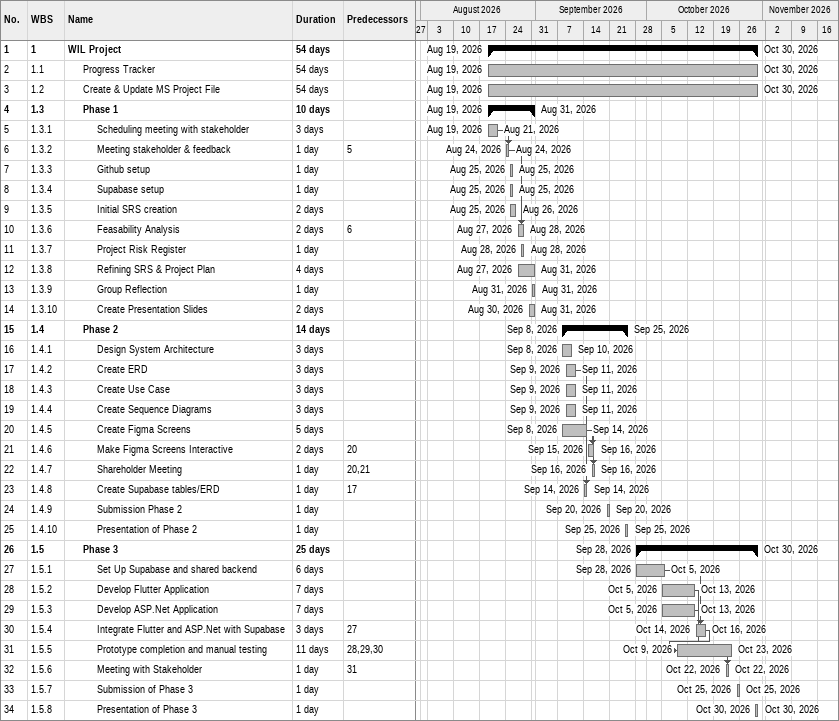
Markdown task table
| ID | WBS | Task | Duration | Start | Finish | Predecessors |
|---|---|---|---|---|---|---|
| 1 | 1 | **WIL Project** | 54d | 2026-08-19 | 2026-10-30 |  |
| 2 | 1.1 | Progress Tracker | 54d | 2026-08-19 | 2026-10-30 |  |
| 3 | 1.2 | Create & Update MS Project File | 54d | 2026-08-19 | 2026-10-30 |  |
| 4 | 1.3 | **Phase 1** | 10d | 2026-08-19 | 2026-08-31 |  |
| 5 | 1.3.1 | Scheduling meeting with stakeholder | 3d | 2026-08-19 | 2026-08-21 |  |
| 6 | 1.3.2 | Meeting stakeholder & feedback | 1d | 2026-08-24 | 2026-08-24 | 5 |
| 7 | 1.3.3 | Github setup | 1d | 2026-08-25 | 2026-08-25 |  |
| 8 | 1.3.4 | Supabase setup | 1d | 2026-08-25 | 2026-08-25 |  |
| 9 | 1.3.5 | Initial SRS creation | 2d | 2026-08-25 | 2026-08-26 |  |
| 10 | 1.3.6 | Feasability Analysis | 2d | 2026-08-27 | 2026-08-28 | 6 |
| 11 | 1.3.7 | Project Risk Register | 1d | 2026-08-28 | 2026-08-28 |  |
| 12 | 1.3.8 | Refining SRS & Project Plan | 4d | 2026-08-27 | 2026-08-31 |  |
| 13 | 1.3.9 | Group Reflection | 1d | 2026-08-31 | 2026-08-31 |  |
| 14 | 1.3.10 | Create Presentation Slides | 2d | 2026-08-30 | 2026-08-31 |  |
| 15 | 1.4 | **Phase 2** | 14d | 2026-09-08 | 2026-09-25 |  |
| 16 | 1.4.1 | Design System Architecture | 3d | 2026-09-08 | 2026-09-10 |  |
| 17 | 1.4.2 | Create ERD | 3d | 2026-09-09 | 2026-09-11 |  |
| 18 | 1.4.3 | Create Use Case | 3d | 2026-09-09 | 2026-09-11 |  |
| 19 | 1.4.4 | Create Sequence Diagrams | 3d | 2026-09-09 | 2026-09-11 |  |
| 20 | 1.4.5 | Create Figma Screens | 5d | 2026-09-08 | 2026-09-14 |  |
| 21 | 1.4.6 | Make Figma Screens Interactive | 2d | 2026-09-15 | 2026-09-16 | 20 |
| 22 | 1.4.7 | Shareholder Meeting | 1d | 2026-09-16 | 2026-09-16 | 20, 21 |
| 23 | 1.4.8 | Create Supabase tables/ERD | 1d | 2026-09-14 | 2026-09-14 | 17 |
| 24 | 1.4.9 | Submission Phase 2 | 1d | 2026-09-20 | 2026-09-20 |  |
| 25 | 1.4.10 | Presentation of Phase 2 | 1d | 2026-09-25 | 2026-09-25 |  |
| 26 | 1.5 | **Phase 3** | 25d | 2026-09-28 | 2026-10-30 |  |
| 27 | 1.5.1 | Set Up Supabase and shared backend | 6d | 2026-09-28 | 2026-10-05 |  |
| 28 | 1.5.2 | Develop Flutter Application | 7d | 2026-10-05 | 2026-10-13 |  |
| 29 | 1.5.3 | Develop ASP.Net Application | 7d | 2026-10-05 | 2026-10-13 |  |
| 30 | 1.5.4 | Integrate Flutter and ASP.Net with Supabase | 3d | 2026-10-14 | 2026-10-16 | 27 |
| 31 | 1.5.5 | Prototype completion and manual testing | 11d | 2026-10-09 | 2026-10-23 | 28, 29, 30 |
| 32 | 1.5.6 | Meeting with Stakeholder | 1d | 2026-10-22 | 2026-10-22 | 31 |
| 33 | 1.5.7 | Submission of Phase 3 | 1d | 2026-10-25 | 2026-10-25 |  |
| 34 | 1.5.8 | Presentation of Phase 3 | 1d | 2026-10-30 | 2026-10-30 |  |
